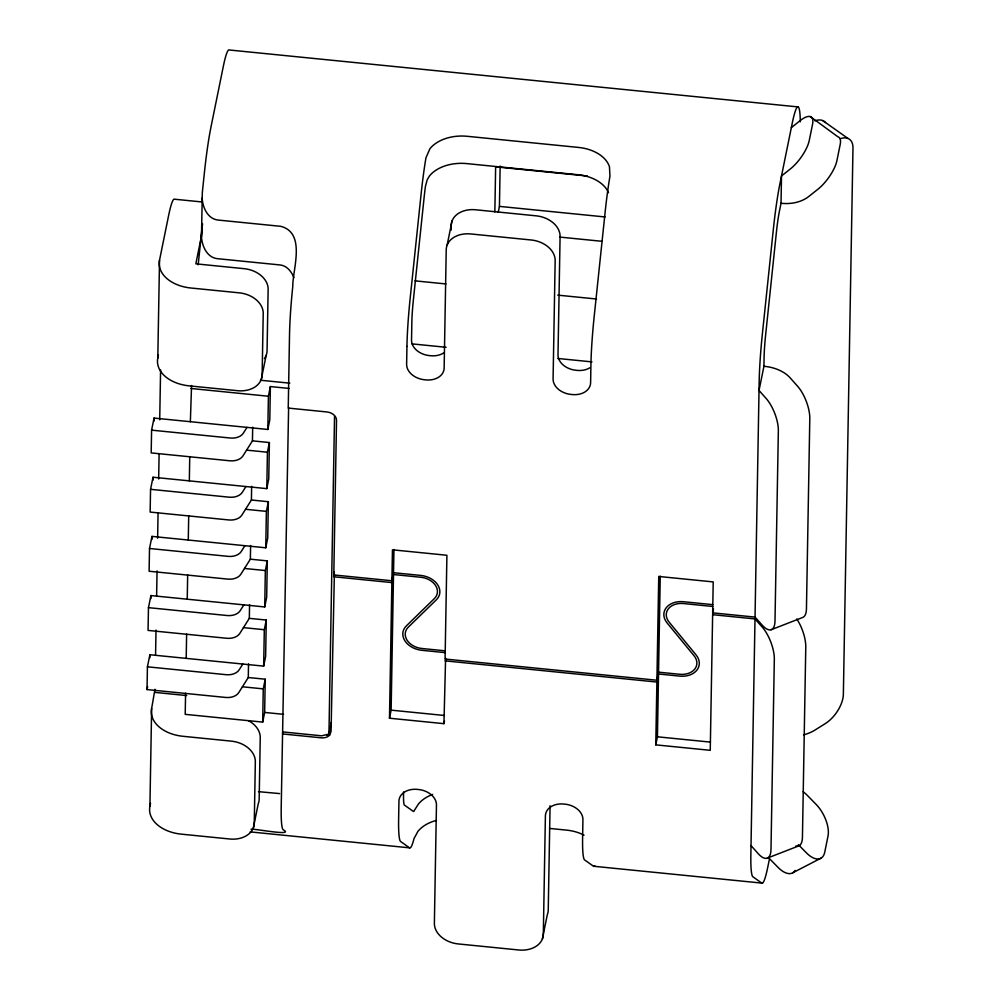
<?xml version="1.0" encoding="UTF-8"?>
<svg xmlns="http://www.w3.org/2000/svg" width="1000" height="1000" viewBox="0 0 1000 1000"><rect width="100%" height="100%" fill="white"/><g stroke="black" fill="none" stroke-linecap="round" stroke-linejoin="round"><path stroke-width="1.5" d="M248.525 663.863L248.287 677.513L238.725 692.663A12.212 8.15 1 0 1 225.812 697.463L147.025 689.575L147.425 666.812L149.887 654.737L263.663 666.125L265.637 656.45L266.275 620.037L249.325 618.35L239.762 633.488A12.212 8.15 1 0 1 226.863 638.288L148.062 630.413L148.463 607.65L150.925 595.562L264.713 606.95L266.675 597.288L267.312 560.875L250.362 559.175L240.8 574.325A12.212 8.15 1 0 1 227.9 579.125L149.113 571.237L149.512 548.488L151.962 536.4L265.75 547.788L267.712 538.125L268.35 501.712L251.412 500.012L241.85 515.163A12.212 8.15 1 0 1 228.938 519.963L150.15 512.075L150.55 489.325L153.012 477.238L266.788 488.625L268.75 478.95L269.4 442.55L252.45 440.85L242.887 456A12.212 8.15 1 0 1 229.975 460.8L151.188 452.912L151.588 430.15L154.05 418.075L267.825 429.462L269.8 419.787L270.375 386.562L289.262 388.45M149.838 657.763L149.887 654.737M150.875 598.6L150.925 595.562M151.912 539.438L151.962 536.4M152.95 480.275L153.012 477.238M154 421.1L154.05 418.075M151.637 708.5A36.65 24.438 1 0 0 183.038 736.3L231.45 741.15A24.438 18.075 11.5 0 1 255.338 761.775L254.262 823.213A24.438 18.075 11.5 0 1 229.725 839L181.312 834.15A36.65 24.438 1 0 1 149.913 806.35L151.637 708.5L154.975 689.275M159.525 260.2A36.65 24.438 1 0 0 190.912 288.012L239.338 292.85A24.438 18.075 11.5 0 1 263.225 313.475L262.137 374.925A24.438 18.075 11.5 0 1 237.613 390.7L189.2 385.863A36.65 24.438 1 0 1 157.8 358.062L159.525 260.2L168.538 215.9A67.188 6.138 -84.3 0 1 174.65 199.225L201.887 201.95M155.575 655.013L156.012 630.087M156.613 595.825L157.05 570.9M157.625 538.188L158.062 513.275M158.663 479L159.1 454.087M159.713 419.825L160.588 369.975M185.588 693.2L185.212 714.35L262.688 722.1L264.65 712.438L265.238 679.212L248.287 677.513M186.2 658.363L186.625 634.1M187.237 599.2L187.662 574.925M188.275 540.037L188.713 515.763M189.325 480.875L189.75 456.6M190.362 421.7L191.55 385.5M293.913 277.65C291.562 271.663 286.9 265.625 280.05 264.95L217.113 258.65C206.788 257.275 201.925 245.875 201.475 236.588L202.325 192.475L204.387 172.8A67.188 6.138 -84.3 0 1 211.025 126.8L223.263 66.662A67.188 6.138 -84.3 0 1 229.375 50L798.275 106.938M249.325 618.35L249.562 604.688M250.362 559.175L250.613 545.525M251.412 500.012L251.65 486.362M252.45 440.85L252.688 427.2M262.688 722.1L263.263 688.875L265.238 679.212M263.663 666.125L264.312 629.712L266.275 620.037M264.713 606.95L265.35 570.55L267.312 560.875M265.75 547.788L266.388 511.375L268.35 501.712M266.788 488.625L267.425 452.212L269.4 442.55M267.825 429.462L268.412 396.238L270.375 386.562M288.612 407.625L281.212 807.35A67.188 6.138 -84.3 0 0 283.225 829.775C296.625 837.25 245.238 826.775 251.663 829.663M282.913 731.938L321.65 735.812L328.95 734.075L334.538 416.25M334.387 573.75L331.05 731.513L329.688 735.025A9.775 7.225 11.5 0 1 321.238 737.825L282.5 733.95M393.95 549.5L393.537 572.712L391.9 580.763L333.8 574.95L336.525 420.213A9.775 7.225 11.5 0 0 326.962 411.962L288.238 408.075L289.525 334.675A67.188 6.138 -84.3 0 1 292.787 286.3C292.512 269.825 306.388 232.875 280.725 226.325L217.787 220.025C207.463 218.65 202.6 207.262 202.162 197.975M444.5 720.975L443.95 723.662L389.487 718.213L391.875 582.587L393.512 574.525L420.725 577.25A17.1 12.65 11.5 0 1 435.6 585.562A17.1 12.65 11.5 0 1 434.338 598.612L406.35 625.9A19.55 14.463 11.5 0 0 404.9 640.812A19.55 14.463 11.5 0 0 421.9 650.312L445.15 652.638M391.9 580.763L392.45 549.812L446.912 555.262L445.087 659.038L656.912 680.238L658.55 672.175L660.25 576.15M389.487 718.213L391.125 710.15L393.512 574.525M403.6 791.95L403.537 794.938A30.538 2.788 -84.3 0 0 404.462 805.125L413.387 811.438A30.538 2.788 -84.3 0 0 414.5 810.163L418.4 804.087A36.65 24.438 1 0 1 432.65 794.425M451.062 230.225L451.138 225.562A24.438 18.075 11.5 0 1 475.675 209.775L536.2 215.837A24.438 18.075 11.5 0 1 560.087 236.462L558 354.787A18.325 13.55 11.5 0 0 575.913 370.262L577.125 370.387A18.325 13.55 11.5 0 0 590.037 367.675M443.95 723.662L445.6 658.175M494.85 211.912L495.637 166.838L587.35 176.012M498.212 212.425L499.438 206.388L500.15 165.987M550.075 805.725L548.237 910.037A24.438 18.075 11.5 0 1 547.325 914.675L542.413 938.838M713.45 610.65L712.638 614.688L710.25 750.312L655.775 744.862L656.888 682.05L658.525 674L679.688 676.112A19.55 14.463 11.5 0 0 696.963 670.05A19.55 14.463 11.5 0 0 696.05 654.9L669.112 622.1A17.1 12.65 11.5 0 1 668.312 608.85A17.1 12.65 11.5 0 1 683.425 603.538L712.738 606.475M656.912 680.238L658.737 576.462L713.213 581.912L712.663 612.863L755.037 617.1L762.15 625.1A24.438 9.525 68.7 0 0 775 621L778.35 430.763A24.438 9.525 68.7 0 0 766.125 398.45L759.013 390.45L763.938 366.287L764.087 357.5A30.538 2.788 -84.3 0 1 765.575 335.513L776.438 231.95A30.538 2.788 -84.3 0 1 779.45 211.05L781.025 203.275L781.513 175.963L790.288 169A24.438 8.688 -53.8 0 0 809.275 140.425L812.55 124.312A24.438 8.688 -53.8 0 0 800.125 120.662L791.338 127.625M655.775 744.862L657.425 736.8L658.525 674M712.638 614.688L755 618.925L750.863 854.35A67.188 6.138 -84.3 0 0 752.875 876.775L761.8 883.088A67.188 6.138 -84.3 0 0 767.925 866.425L769.5 858.65L778.012 867.35A24.438 12.112 62.6 0 0 795.125 870.438M755.037 617.1L759.175 381.675A67.188 6.138 -84.3 0 1 762.438 333.3L773.3 229.737A67.188 6.138 -84.3 0 1 779.925 183.738L792.163 123.6A67.188 6.138 -84.3 0 1 800.312 121.788M201.475 236.588L202.438 223.525M198.175 264.775L202.463 223.912M157.8 358.062L158.4 355.125M201.475 236.088L195.837 263.837L244.25 268.688A24.438 18.075 11.5 0 1 268.137 289.312L267.062 350.75A24.438 18.075 11.5 0 1 264.413 358.562M147.025 689.575L147.637 686.55M149.913 806.35L150.538 803.3M261.238 379.55L266.15 355.387M253.35 827.85L258.263 803.675A24.438 18.075 11.5 0 0 259.175 799.05L260.25 737.613A24.438 18.075 11.5 0 0 248.425 720.625M333.8 574.95L334.412 571.925M328.95 734.075L331.362 722.25M447.137 245.1L452.05 220.925M712.663 612.863L713.487 608.837M246.988 427.375L243.287 433.237A12.212 8.15 1 0 1 230.375 438.038L151.588 430.15M245.95 486.538L242.25 492.4A12.212 8.15 1 0 1 229.338 497.2L150.55 489.325M244.913 545.7L241.2 551.575A12.212 8.15 1 0 1 228.3 556.375L149.512 548.488M243.875 604.862L240.162 610.737A12.212 8.15 1 0 1 227.262 615.538L148.463 607.65M242.825 664.038L239.125 669.9A12.212 8.15 1 0 1 226.213 674.7L147.425 666.812M792.825 872.763L821.075 858.125M771.1 629.75L802.55 617.513A24.438 9.525 68.7 0 0 806.45 608.763L809.8 418.525A24.438 9.525 68.7 0 0 797.575 386.213L790.163 377.875A35.425 23.625 1 0 0 764.513 366.337L763.938 366.287M767.087 858.213L798.538 845.987M326.85 735.2L329.688 735.025M279.6 793.587L258.488 791.663M781.025 203.275L781.6 203.325A35.425 26.2 11.5 0 0 808.775 196.488L817.925 189.225A24.438 8.688 -53.8 0 0 836.912 160.65L840.188 144.537A24.438 8.688 -53.8 0 0 837.913 136.8L810.263 116.562M499.438 206.388L605.138 216.962M559.812 237.087L601.775 241.287M414.975 280.85L446.012 283.95M557.737 295.138L596.538 299.012M411.975 343.875L446.112 347.287M557.85 358.475L591.987 361.887M260.425 380.225L289.788 383.162M190.95 388.475L268.412 396.238M246.588 450.125L267.425 452.212M245.55 509.288L266.388 511.375M393.537 572.712L420.763 575.425A19.55 14.463 11.5 0 1 437.762 584.925A19.55 14.463 11.5 0 1 436.312 599.837L408.325 627.137A17.1 12.65 11.5 0 0 407.062 640.188A17.1 12.65 11.5 0 0 421.938 648.5L445.175 650.825M712.763 604.65L683.462 601.725A19.55 14.463 11.5 0 0 666.188 607.788A19.55 14.463 11.5 0 0 667.1 622.938L694.038 655.725A17.1 12.65 11.5 0 1 694.837 668.988A17.1 12.65 11.5 0 1 679.725 674.287L658.55 672.175M333.775 576.775L391.875 582.587M244.513 568.462L265.35 570.55M243.475 627.625L264.312 629.712M445.062 660.85L656.888 682.05M242.425 686.787L263.263 688.875M391.125 710.15L444.075 715.45M657.425 736.8L710.375 742.1M154.913 692.387L186.688 695.562M264.65 712.438L283.538 714.325M549.562 828.425L566.575 830.125A36.65 24.438 1 0 1 584.05 835.163M250.162 831.888L409.562 847.837A67.188 6.138 -84.3 0 0 414 838.612L417.912 831.4A36.65 24.438 1 0 1 436.438 820.387M409.562 847.837L400.637 841.525A67.188 6.138 -84.3 0 1 398.625 819.1L398.938 801.225A18.325 13.55 11.5 0 1 417.337 789.388L418.55 789.513A18.325 13.55 11.5 0 1 436.463 804.975L434.375 923.312A24.438 18.075 11.5 0 0 458.275 943.938L518.787 949.987A24.438 18.075 11.5 0 0 543.325 934.212L545.4 815.875A18.325 13.55 11.5 0 1 563.8 804.038L565.013 804.163A18.325 13.55 11.5 0 1 582.925 819.638L582.612 837.513A67.188 6.138 -84.3 0 0 584.625 859.938L593.55 866.25L761.8 883.088M822.712 120.562L848.025 138.475M798.388 844.65L806.263 852.712A24.438 12.112 62.6 0 0 824.75 852.15L828.025 836.038A24.438 12.125 62.6 0 0 816.1 804.375L807.237 795.312A35.425 26.2 11.5 0 0 803.175 791.75M755 618.925L762.113 626.925A24.438 9.525 68.7 0 1 774.325 659.237L770.987 849.475A24.438 9.525 68.7 0 1 758.125 853.575L751.012 845.575M608.525 192.787A36.65 24.438 1 0 0 578.1 174.75L466.737 163.6A36.65 24.438 1 0 0 429.438 176.012L427.188 179.812L425.475 186.188A30.538 2.788 -84.3 0 0 424.2 196.7L413.338 300.262A30.538 2.788 -84.3 0 0 411.85 322.25L411.538 340.138A18.325 13.55 11.5 0 0 429.45 355.613L430.662 355.725A18.325 13.55 11.5 0 0 443.575 353.013M594.825 865.738A67.188 6.138 -84.3 0 1 593.55 866.25M795.888 845.95A24.438 9.525 68.7 0 0 802.438 837.237L805.775 647A24.438 9.525 68.7 0 0 796.8 618.962M814.875 120.812A24.438 13.012 -54.7 0 1 825.45 122.575M840.188 138.737A24.438 13.012 -54.7 0 1 852.975 148.1L843.363 694.25A24.438 13.012 -54.7 0 1 825.387 723.538L814.938 730.088A35.425 23.625 1 0 1 803.562 734.85M406.938 346.425L406.625 364.3A18.325 13.55 11.5 0 0 424.538 379.775L425.75 379.9A18.325 13.55 11.5 0 0 444.15 368.062L446.225 249.725A24.438 18.075 11.5 0 1 470.75 233.95L531.275 240A24.438 18.075 11.5 0 1 555.163 260.625L553.088 378.963A18.325 13.55 11.5 0 0 571 394.438L572.212 394.55A18.325 13.55 11.5 0 0 590.612 382.713L590.925 364.837A67.188 6.138 -84.3 0 1 594.188 316.462L605.05 212.9A67.188 6.138 -84.3 0 1 609.963 176.137L609.45 166.675A36.65 24.438 1 0 0 578.587 147.438L467.225 136.3A36.65 24.438 1 0 0 429.925 148.713L425.975 157.725A67.188 6.138 -84.3 0 0 421.062 194.488L410.2 298.05A67.188 6.138 -84.3 0 0 406.938 346.425"/></g></svg>
